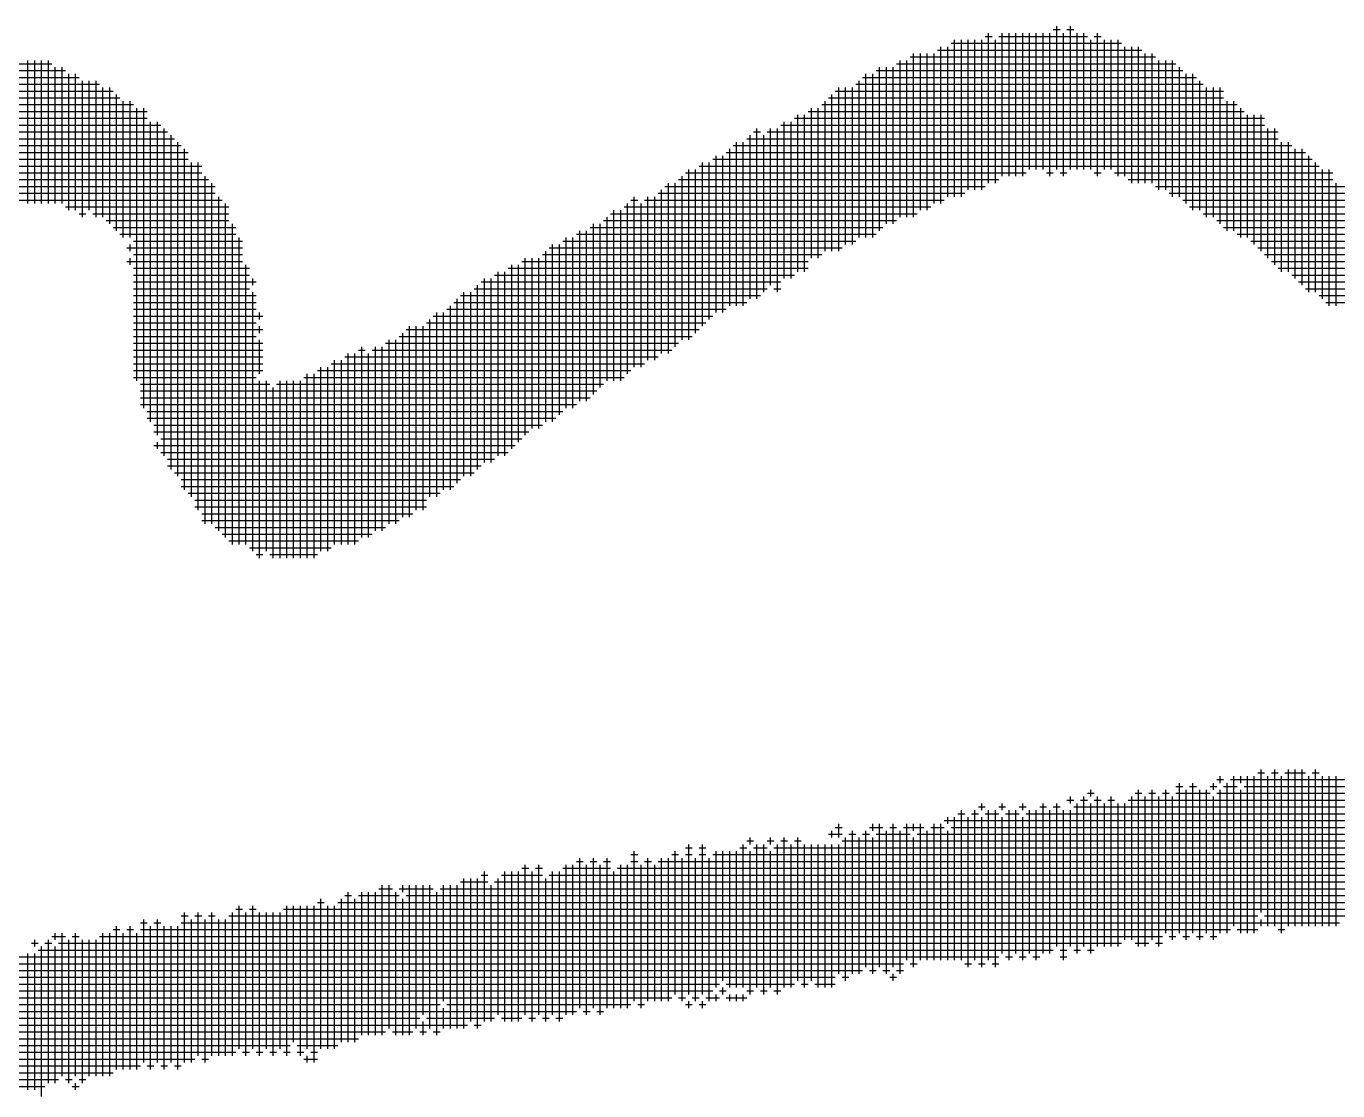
# Model space of a CAD drawing. Header units: feet. Extents: x 0 to 336400, y 0 to 237600.
# Drawn here: x 213574 to 214302, y 11275 to 11866 of the extents above; entities that cross this region are included whole.
import ezdxf

# ---------------------------------------------------------------- set-up
doc = ezdxf.new("R2010")
doc.units = ezdxf.units.FT
doc.header["$LTSCALE"] = 2200
doc.header["$MEASUREMENT"] = 0
doc.layers.add('CX-MISC', color=2, linetype='CONTINUOUS')

msp = doc.modelspace()

# ---------------------------------------------------------------- linework, layer by layer
at = {"layer": 'CX-MISC'}
for p, q in [((214107.96, 11778.7, 9817.04), (214107.96, 11861.86, 9817.04)), ((214115.52, 11782.48, 9817.04), (214115.52, 11861.86, 9817.04)), ((214119.3, 11782.48, 9817.04), (214119.3, 11861.86, 9817.04)), ((214123.08, 11782.48, 9817.04), (214123.08, 11861.86, 9817.04)), ((214126.86, 11782.48, 9817.04), (214126.86, 11861.86, 9817.04)), ((214130.64, 11786.26, 9817.04), (214130.64, 11861.86, 9817.04)), ((214134.42, 11786.26, 9817.04), (214134.42, 11861.86, 9817.04)), ((214138.2, 11786.26, 9817.04), (214138.2, 11861.86, 9817.04)), ((214141.98, 11782.48, 9817.04), (214141.98, 11861.86, 9817.04)), ((214143.87, 11863.75, 9817.04), (214147.65, 11863.75, 9817.04)), ((214145.76, 11786.26, 9817.04), (214145.76, 11865.64, 9817.04)), ((214149.54, 11782.48, 9817.04), (214149.54, 11861.86, 9817.04)), ((214151.43, 11863.75, 9817.04), (214155.21, 11863.75, 9817.04)), ((214153.32, 11786.26, 9817.04), (214153.32, 11865.64, 9817.04)), ((214157.1, 11786.26, 9817.04), (214157.1, 11861.86, 9817.04)), ((214160.88, 11786.26, 9817.04), (214160.88, 11861.86, 9817.04)), ((214168.44, 11782.48, 9817.04), (214168.44, 11861.86, 9817.04)), ((214081.5, 11767.36, 9817.04), (214081.5, 11854.3, 9817.04)), ((214085.28, 11771.14, 9817.04), (214085.28, 11854.3, 9817.04)), ((214087.17, 11856.19, 9817.04), (214181.67, 11856.19, 9817.04)), ((214089.06, 11771.14, 9817.04), (214089.06, 11858.08, 9817.04)), ((214092.84, 11771.14, 9817.04), (214092.84, 11858.08, 9817.04)), ((214096.62, 11774.92, 9817.04), (214096.62, 11858.08, 9817.04)), ((214100.4, 11774.92, 9817.04), (214100.4, 11858.08, 9817.04)), ((214104.18, 11774.92, 9817.04), (214104.18, 11858.08, 9817.04)), ((214106.07, 11859.97, 9817.04), (214109.85, 11859.97, 9817.04)), ((214111.74, 11778.7, 9817.04), (214111.74, 11858.08, 9817.04)), ((214113.63, 11859.97, 9817.04), (214162.77, 11859.97, 9817.04)), ((214164.66, 11786.26, 9817.04), (214164.66, 11858.08, 9817.04)), ((214166.55, 11859.97, 9817.04), (214170.33, 11859.97, 9817.04)), ((214172.22, 11786.26, 9817.04), (214172.22, 11858.08, 9817.04)), ((214176, 11786.26, 9817.04), (214176, 11858.08, 9817.04)), ((214179.78, 11782.48, 9817.04), (214179.78, 11858.08, 9817.04)), ((214183.56, 11782.48, 9817.04), (214183.56, 11854.3, 9817.04)), ((214187.34, 11778.7, 9817.04), (214187.34, 11854.3, 9817.04)), ((214191.12, 11778.7, 9817.04), (214191.12, 11854.3, 9817.04)), ((213574.98, 11767.36, 9817.04), (213574.98, 11846.74, 9817.04)), ((213578.76, 11767.36, 9817.04), (213578.76, 11846.74, 9817.04)), ((213582.54, 11767.36, 9817.04), (213582.54, 11846.74, 9817.04)), ((213586.32, 11767.36, 9817.04), (213586.32, 11846.74, 9817.04)), ((214058.82, 11759.8, 9817.04), (214058.82, 11846.74, 9817.04)), ((214062.6, 11759.8, 9817.04), (214062.6, 11846.74, 9817.04)), ((214064.49, 11848.63, 9817.04), (214200.57, 11848.63, 9817.04)), ((214066.38, 11759.8, 9817.04), (214066.38, 11850.52, 9817.04)), ((214070.16, 11763.58, 9817.04), (214070.16, 11850.52, 9817.04)), ((214073.94, 11763.58, 9817.04), (214073.94, 11850.52, 9817.04)), ((214077.72, 11767.36, 9817.04), (214077.72, 11850.52, 9817.04)), ((214079.61, 11852.41, 9817.04), (214193.01, 11852.41, 9817.04)), ((214194.9, 11778.7, 9817.04), (214194.9, 11850.52, 9817.04)), ((214198.68, 11778.7, 9817.04), (214198.68, 11850.52, 9817.04)), ((214202.46, 11774.92, 9817.04), (214202.46, 11846.74, 9817.04)), ((214206.24, 11774.92, 9817.04), (214206.24, 11846.74, 9817.04)), ((214210.02, 11771.14, 9817.04), (214210.02, 11846.74, 9817.04)), ((213501.27, 11841.07, 9817.04), (213595.77, 11841.07, 9817.04)), ((213512.61, 11844.85, 9817.04), (213588.21, 11844.85, 9817.04)), ((213590.1, 11767.36, 9817.04), (213590.1, 11842.96, 9817.04)), ((213593.88, 11767.36, 9817.04), (213593.88, 11842.96, 9817.04)), ((213597.66, 11763.58, 9817.04), (213597.66, 11839.18, 9817.04)), ((213601.44, 11763.58, 9817.04), (213601.44, 11839.18, 9817.04)), ((214039.92, 11748.46, 9817.04), (214039.92, 11839.18, 9817.04)), ((214043.7, 11748.46, 9817.04), (214043.7, 11839.18, 9817.04)), ((214045.59, 11841.07, 9817.04), (214215.69, 11841.07, 9817.04)), ((214047.48, 11752.24, 9817.04), (214047.48, 11842.96, 9817.04)), ((214051.26, 11756.02, 9817.04), (214051.26, 11842.96, 9817.04)), ((214055.04, 11756.02, 9817.04), (214055.04, 11842.96, 9817.04)), ((214056.93, 11844.85, 9817.04), (214211.91, 11844.85, 9817.04)), ((214213.8, 11771.14, 9817.04), (214213.8, 11842.96, 9817.04)), ((214217.58, 11767.36, 9817.04), (214217.58, 11839.18, 9817.04)), ((214221.36, 11763.58, 9817.04), (214221.36, 11839.18, 9817.04)), ((213486.15, 11833.51, 9817.04), (213614.67, 11833.51, 9817.04)), ((213493.71, 11837.29, 9817.04), (213603.33, 11837.29, 9817.04)), ((213605.22, 11759.8, 9817.04), (213605.22, 11835.4, 9817.04)), ((213609, 11763.58, 9817.04), (213609, 11835.4, 9817.04)), ((213612.78, 11759.8, 9817.04), (213612.78, 11835.4, 9817.04)), ((213616.56, 11759.8, 9817.04), (213616.56, 11831.62, 9817.04)), ((213620.34, 11756.02, 9817.04), (213620.34, 11831.62, 9817.04)), ((214024.8, 11740.9, 9817.04), (214024.8, 11831.62, 9817.04)), ((214028.58, 11744.68, 9817.04), (214028.58, 11831.62, 9817.04)), ((214032.36, 11744.68, 9817.04), (214032.36, 11831.62, 9817.04)), ((214034.25, 11833.51, 9817.04), (214227.03, 11833.51, 9817.04)), ((214036.14, 11748.46, 9817.04), (214036.14, 11835.4, 9817.04)), ((214038.03, 11837.29, 9817.04), (214223.25, 11837.29, 9817.04)), ((214225.14, 11763.58, 9817.04), (214225.14, 11835.4, 9817.04)), ((214228.92, 11759.8, 9817.04), (214228.92, 11831.62, 9817.04)), ((214232.7, 11759.8, 9817.04), (214232.7, 11831.62, 9817.04)), ((214236.48, 11756.02, 9817.04), (214236.48, 11831.62, 9817.04)), ((213463.47, 11825.95, 9817.04), (213626.01, 11825.95, 9817.04)), ((213478.59, 11829.73, 9817.04), (213622.23, 11829.73, 9817.04)), ((213624.12, 11752.24, 9817.04), (213624.12, 11827.84, 9817.04)), ((214019.13, 11825.95, 9817.04), (214238.37, 11825.95, 9817.04)), ((214021.02, 11740.9, 9817.04), (214021.02, 11827.84, 9817.04)), ((214022.91, 11829.73, 9817.04), (214238.37, 11829.73, 9817.04)), ((213452.13, 11818.39, 9817.04), (213641.13, 11818.39, 9817.04)), ((213463.47, 11822.17, 9817.04), (213633.57, 11822.17, 9817.04)), ((213627.9, 11748.46, 9817.04), (213627.9, 11824.06, 9817.04)), ((213631.68, 11748.46, 9817.04), (213631.68, 11824.06, 9817.04)), ((213635.46, 11669.08, 9817.04), (213635.46, 11820.28, 9817.04)), ((213639.24, 11653.96, 9817.04), (213639.24, 11820.28, 9817.04)), ((214007.79, 11818.39, 9817.04), (214249.71, 11818.39, 9817.04)), ((214009.68, 11737.12, 9817.04), (214009.68, 11820.28, 9817.04)), ((214013.46, 11737.12, 9817.04), (214013.46, 11820.28, 9817.04)), ((214015.35, 11822.17, 9817.04), (214245.93, 11822.17, 9817.04)), ((214017.24, 11740.9, 9817.04), (214017.24, 11824.06, 9817.04)), ((214240.26, 11752.24, 9817.04), (214240.26, 11824.06, 9817.04)), ((214244.04, 11752.24, 9817.04), (214244.04, 11824.06, 9817.04)), ((214247.82, 11748.46, 9817.04), (214247.82, 11820.28, 9817.04)), ((213444.57, 11810.83, 9817.04), (213648.69, 11810.83, 9817.04)), ((213452.13, 11814.61, 9817.04), (213641.13, 11814.61, 9817.04)), ((213643.02, 11646.4, 9817.04), (213643.02, 11812.72, 9817.04)), ((213646.8, 11638.84, 9817.04), (213646.8, 11812.72, 9817.04)), ((213992.67, 11810.83, 9817.04), (214261.05, 11810.83, 9817.04)), ((213994.56, 11725.78, 9817.04), (213994.56, 11812.72, 9817.04)), ((213998.34, 11725.78, 9817.04), (213998.34, 11812.72, 9817.04)), ((214000.23, 11814.61, 9817.04), (214261.05, 11814.61, 9817.04)), ((214002.12, 11729.56, 9817.04), (214002.12, 11816.5, 9817.04)), ((214005.9, 11729.56, 9817.04), (214005.9, 11816.5, 9817.04)), ((214251.6, 11748.46, 9817.04), (214251.6, 11816.5, 9817.04)), ((214255.38, 11744.68, 9817.04), (214255.38, 11816.5, 9817.04)), ((214259.16, 11740.9, 9817.04), (214259.16, 11816.5, 9817.04)), ((213437.01, 11803.27, 9817.04), (213656.25, 11803.27, 9817.04)), ((213440.79, 11807.05, 9817.04), (213652.47, 11807.05, 9817.04)), ((213650.58, 11627.5, 9817.04), (213650.58, 11808.94, 9817.04)), ((213654.36, 11619.94, 9817.04), (213654.36, 11805.16, 9817.04)), ((213973.77, 11803.27, 9817.04), (214268.61, 11803.27, 9817.04)), ((213975.66, 11714.44, 9817.04), (213975.66, 11805.16, 9817.04)), ((213977.55, 11807.05, 9817.04), (213981.33, 11807.05, 9817.04)), ((213979.44, 11714.44, 9817.04), (213979.44, 11808.94, 9817.04)), ((213983.22, 11718.22, 9817.04), (213983.22, 11805.16, 9817.04)), ((213985.11, 11807.05, 9817.04), (214268.61, 11807.05, 9817.04)), ((213987, 11722, 9817.04), (213987, 11808.94, 9817.04)), ((213990.78, 11718.22, 9817.04), (213990.78, 11808.94, 9817.04)), ((214262.94, 11737.12, 9817.04), (214262.94, 11808.94, 9817.04)), ((214266.72, 11733.34, 9817.04), (214266.72, 11808.94, 9817.04)), ((213425.67, 11795.71, 9817.04), (213663.81, 11795.71, 9817.04)), ((213433.23, 11799.49, 9817.04), (213660.03, 11799.49, 9817.04)), ((213658.14, 11616.16, 9817.04), (213658.14, 11801.38, 9817.04)), ((213661.92, 11608.6, 9817.04), (213661.92, 11797.6, 9817.04)), ((213962.43, 11795.71, 9817.04), (214283.73, 11795.71, 9817.04)), ((213964.32, 11710.66, 9817.04), (213964.32, 11797.6, 9817.04)), ((213966.21, 11799.49, 9817.04), (214276.17, 11799.49, 9817.04)), ((213968.1, 11710.66, 9817.04), (213968.1, 11801.38, 9817.04)), ((213971.88, 11710.66, 9817.04), (213971.88, 11801.38, 9817.04)), ((214270.5, 11729.56, 9817.04), (214270.5, 11801.38, 9817.04)), ((214274.28, 11729.56, 9817.04), (214274.28, 11801.38, 9817.04)), ((214278.06, 11725.78, 9817.04), (214278.06, 11797.6, 9817.04)), ((214281.84, 11722, 9817.04), (214281.84, 11797.6, 9817.04)), ((213418.11, 11788.15, 9817.04), (213671.37, 11788.15, 9817.04)), ((213425.67, 11791.93, 9817.04), (213663.81, 11791.93, 9817.04)), ((213665.7, 11604.82, 9817.04), (213665.7, 11790.04, 9817.04)), ((213669.48, 11597.26, 9817.04), (213669.48, 11790.04, 9817.04)), ((213947.31, 11788.15, 9817.04), (214291.29, 11788.15, 9817.04)), ((213949.2, 11699.32, 9817.04), (213949.2, 11790.04, 9817.04)), ((213952.98, 11703.1, 9817.04), (213952.98, 11790.04, 9817.04)), ((213954.87, 11791.93, 9817.04), (214287.51, 11791.93, 9817.04)), ((213956.76, 11706.88, 9817.04), (213956.76, 11793.82, 9817.04)), ((213960.54, 11706.88, 9817.04), (213960.54, 11793.82, 9817.04)), ((214285.62, 11718.22, 9817.04), (214285.62, 11793.82, 9817.04)), ((214289.4, 11718.22, 9817.04), (214289.4, 11790.04, 9817.04)), ((213410.55, 11784.37, 9817.04), (213671.37, 11784.37, 9817.04)), ((213673.26, 11589.7, 9817.04), (213673.26, 11782.48, 9817.04)), ((213937.86, 11691.76, 9817.04), (213937.86, 11782.48, 9817.04)), ((213939.75, 11784.37, 9817.04), (214128.75, 11784.37, 9817.04)), ((213941.64, 11691.76, 9817.04), (213941.64, 11786.26, 9817.04)), ((213945.42, 11695.54, 9817.04), (213945.42, 11786.26, 9817.04)), ((214140.09, 11784.37, 9817.04), (214143.87, 11784.37, 9817.04)), ((214147.65, 11784.37, 9817.04), (214151.43, 11784.37, 9817.04)), ((214166.55, 11784.37, 9817.04), (214170.33, 11784.37, 9817.04)), ((214177.89, 11784.37, 9817.04), (214298.85, 11784.37, 9817.04)), ((214293.18, 11714.44, 9817.04), (214293.18, 11786.26, 9817.04)), ((214296.96, 11710.66, 9817.04), (214296.96, 11786.26, 9817.04)), ((213402.99, 11776.81, 9817.04), (213678.93, 11776.81, 9817.04)), ((213406.77, 11780.59, 9817.04), (213675.15, 11780.59, 9817.04)), ((213677.04, 11589.7, 9817.04), (213677.04, 11778.7, 9817.04)), ((213926.52, 11684.2, 9817.04), (213926.52, 11774.92, 9817.04)), ((213928.41, 11776.81, 9817.04), (214106.07, 11776.81, 9817.04)), ((213930.3, 11684.2, 9817.04), (213930.3, 11778.7, 9817.04)), ((213934.08, 11687.98, 9817.04), (213934.08, 11778.7, 9817.04)), ((213935.97, 11780.59, 9817.04), (214113.63, 11780.59, 9817.04)), ((214185.45, 11780.59, 9817.04), (214298.85, 11780.59, 9817.04)), ((214200.57, 11776.81, 9817.04), (214306.41, 11776.81, 9817.04)), ((214300.74, 11710.66, 9817.04), (214300.74, 11778.7, 9817.04)), ((213395.43, 11773.03, 9817.04), (213678.93, 11773.03, 9817.04)), ((213395.43, 11769.25, 9817.04), (213682.71, 11769.25, 9817.04)), ((213680.82, 11585.92, 9817.04), (213680.82, 11771.14, 9817.04)), ((213684.6, 11582.14, 9817.04), (213684.6, 11767.36, 9817.04)), ((213907.62, 11672.86, 9817.04), (213907.62, 11767.36, 9817.04)), ((213909.51, 11769.25, 9817.04), (213913.29, 11769.25, 9817.04)), ((213911.4, 11676.64, 9817.04), (213911.4, 11771.14, 9817.04)), ((213915.18, 11676.64, 9817.04), (213915.18, 11767.36, 9817.04)), ((213917.07, 11769.25, 9817.04), (214083.39, 11769.25, 9817.04)), ((213918.96, 11680.42, 9817.04), (213918.96, 11771.14, 9817.04)), ((213922.74, 11680.42, 9817.04), (213922.74, 11771.14, 9817.04)), ((213924.63, 11773.03, 9817.04), (214094.73, 11773.03, 9817.04)), ((214208.13, 11773.03, 9817.04), (214310.19, 11773.03, 9817.04)), ((214215.69, 11769.25, 9817.04), (214313.97, 11769.25, 9817.04)), ((213595.77, 11765.47, 9817.04), (213686.49, 11765.47, 9817.04)), ((213603.33, 11761.69, 9817.04), (213607.11, 11761.69, 9817.04)), ((213610.89, 11761.69, 9817.04), (213686.49, 11761.69, 9817.04)), ((213896.28, 11669.08, 9817.04), (213896.28, 11759.8, 9817.04)), ((213898.17, 11761.69, 9817.04), (214068.27, 11761.69, 9817.04)), ((213900.06, 11669.08, 9817.04), (213900.06, 11763.58, 9817.04)), ((213903.84, 11669.08, 9817.04), (213903.84, 11763.58, 9817.04)), ((213905.73, 11765.47, 9817.04), (214075.83, 11765.47, 9817.04)), ((214219.47, 11765.47, 9817.04), (214321.53, 11765.47, 9817.04)), ((214227.03, 11761.69, 9817.04), (214329.09, 11761.69, 9817.04)), ((213618.45, 11757.91, 9817.04), (213686.49, 11757.91, 9817.04)), ((213622.23, 11754.13, 9817.04), (213690.27, 11754.13, 9817.04)), ((213688.38, 11578.36, 9817.04), (213688.38, 11756.02, 9817.04)), ((213881.16, 11657.74, 9817.04), (213881.16, 11752.24, 9817.04)), ((213884.94, 11657.74, 9817.04), (213884.94, 11752.24, 9817.04)), ((213886.83, 11754.13, 9817.04), (214049.37, 11754.13, 9817.04)), ((213888.72, 11661.52, 9817.04), (213888.72, 11756.02, 9817.04)), ((213892.5, 11665.3, 9817.04), (213892.5, 11756.02, 9817.04)), ((213894.39, 11757.91, 9817.04), (214056.93, 11757.91, 9817.04)), ((214234.59, 11757.91, 9817.04), (214332.87, 11757.91, 9817.04)), ((214238.37, 11754.13, 9817.04), (214336.65, 11754.13, 9817.04)), ((213626.01, 11750.35, 9817.04), (213690.27, 11750.35, 9817.04)), ((213631.68, 11740.9, 9817.04), (213631.68, 11744.68, 9817.04)), ((213633.57, 11746.57, 9817.04), (213694.05, 11746.57, 9817.04)), ((213692.16, 11578.36, 9817.04), (213692.16, 11748.46, 9817.04)), ((213866.04, 11646.4, 9817.04), (213866.04, 11744.68, 9817.04)), ((213869.82, 11650.18, 9817.04), (213869.82, 11744.68, 9817.04)), ((213871.71, 11746.57, 9817.04), (214034.25, 11746.57, 9817.04)), ((213873.6, 11653.96, 9817.04), (213873.6, 11748.46, 9817.04)), ((213877.38, 11653.96, 9817.04), (213877.38, 11748.46, 9817.04)), ((213879.27, 11750.35, 9817.04), (214045.59, 11750.35, 9817.04)), ((214245.93, 11750.35, 9817.04), (214347.99, 11750.35, 9817.04)), ((214253.49, 11746.57, 9817.04), (214351.77, 11746.57, 9817.04)), ((213629.79, 11742.79, 9817.04), (213694.05, 11742.79, 9817.04)), ((213631.68, 11733.34, 9817.04), (213631.68, 11737.12, 9817.04)), ((213633.57, 11739.01, 9817.04), (213694.05, 11739.01, 9817.04)), ((213850.92, 11638.84, 9817.04), (213850.92, 11737.12, 9817.04)), ((213854.7, 11642.62, 9817.04), (213854.7, 11737.12, 9817.04)), ((213858.48, 11642.62, 9817.04), (213858.48, 11737.12, 9817.04)), ((213860.37, 11739.01, 9817.04), (214015.35, 11739.01, 9817.04)), ((213862.26, 11646.4, 9817.04), (213862.26, 11740.9, 9817.04)), ((213864.15, 11742.79, 9817.04), (214026.69, 11742.79, 9817.04)), ((214257.27, 11742.79, 9817.04), (214366.89, 11742.79, 9817.04)), ((214261.05, 11739.01, 9817.04), (214370.67, 11739.01, 9817.04)), ((213629.79, 11735.23, 9817.04), (213694.05, 11735.23, 9817.04)), ((213633.57, 11731.45, 9817.04), (213697.83, 11731.45, 9817.04)), ((213695.94, 11578.36, 9817.04), (213695.94, 11733.34, 9817.04)), ((213841.47, 11731.45, 9817.04), (214007.79, 11731.45, 9817.04)), ((213843.36, 11631.28, 9817.04), (213843.36, 11733.34, 9817.04)), ((213847.14, 11635.06, 9817.04), (213847.14, 11733.34, 9817.04)), ((213849.03, 11735.23, 9817.04), (214007.79, 11735.23, 9817.04)), ((214264.83, 11735.23, 9817.04), (214382.01, 11735.23, 9817.04)), ((214268.61, 11731.45, 9817.04), (214397.13, 11731.45, 9817.04)), ((213633.57, 11727.67, 9817.04), (213697.83, 11727.67, 9817.04)), ((213633.57, 11723.89, 9817.04), (213701.61, 11723.89, 9817.04)), ((213699.72, 11722, 9817.04), (213699.72, 11725.78, 9817.04)), ((213826.35, 11723.89, 9817.04), (213992.67, 11723.89, 9817.04)), ((213828.24, 11623.72, 9817.04), (213828.24, 11725.78, 9817.04)), ((213832.02, 11623.72, 9817.04), (213832.02, 11725.78, 9817.04)), ((213833.91, 11727.67, 9817.04), (214000.23, 11727.67, 9817.04)), ((213835.8, 11627.5, 9817.04), (213835.8, 11729.56, 9817.04)), ((213839.58, 11627.5, 9817.04), (213839.58, 11729.56, 9817.04)), ((214276.17, 11727.67, 9817.04), (214404.69, 11727.67, 9817.04)), ((214279.95, 11723.89, 9817.04), (214419.81, 11723.89, 9817.04)), ((213633.57, 11720.11, 9817.04), (213697.83, 11720.11, 9817.04)), ((213633.57, 11716.33, 9817.04), (213701.61, 11716.33, 9817.04)), ((213699.72, 11574.58, 9817.04), (213699.72, 11718.22, 9817.04)), ((213815.01, 11716.33, 9817.04), (213981.33, 11716.33, 9817.04)), ((213816.9, 11616.16, 9817.04), (213816.9, 11718.22, 9817.04)), ((213820.68, 11616.16, 9817.04), (213820.68, 11718.22, 9817.04)), ((213822.57, 11720.11, 9817.04), (213985.11, 11720.11, 9817.04)), ((213824.46, 11619.94, 9817.04), (213824.46, 11722, 9817.04)), ((213988.89, 11720.11, 9817.04), (213992.67, 11720.11, 9817.04)), ((214283.73, 11720.11, 9817.04), (214438.71, 11720.11, 9817.04)), ((214291.29, 11716.33, 9817.04), (215035.95, 11716.33, 9817.04)), ((213633.57, 11712.55, 9817.04), (213701.61, 11712.55, 9817.04)), ((213633.57, 11708.77, 9817.04), (213701.61, 11708.77, 9817.04)), ((213807.45, 11708.77, 9817.04), (213962.43, 11708.77, 9817.04)), ((213809.34, 11608.6, 9817.04), (213809.34, 11710.66, 9817.04)), ((213811.23, 11712.55, 9817.04), (213973.77, 11712.55, 9817.04)), ((213813.12, 11612.38, 9817.04), (213813.12, 11714.44, 9817.04)), ((214295.07, 11712.55, 9817.04), (215017.05, 11712.55, 9817.04)), ((213633.57, 11704.99, 9817.04), (213705.39, 11704.99, 9817.04)), ((213633.57, 11701.21, 9817.04), (213701.61, 11701.21, 9817.04)), ((213703.5, 11703.1, 9817.04), (213703.5, 11706.88, 9817.04)), ((213796.11, 11701.21, 9817.04), (213951.09, 11701.21, 9817.04)), ((213798, 11604.82, 9817.04), (213798, 11703.1, 9817.04)), ((213799.89, 11704.99, 9817.04), (213954.87, 11704.99, 9817.04)), ((213801.78, 11604.82, 9817.04), (213801.78, 11706.88, 9817.04)), ((213805.56, 11608.6, 9817.04), (213805.56, 11706.88, 9817.04)), ((213633.57, 11697.43, 9817.04), (213705.39, 11697.43, 9817.04)), ((213633.57, 11693.65, 9817.04), (213701.61, 11693.65, 9817.04)), ((213703.5, 11695.54, 9817.04), (213703.5, 11699.32, 9817.04)), ((213780.99, 11693.65, 9817.04), (213943.53, 11693.65, 9817.04)), ((213782.88, 11593.48, 9817.04), (213782.88, 11695.54, 9817.04)), ((213784.77, 11697.43, 9817.04), (213947.31, 11697.43, 9817.04)), ((213786.66, 11593.48, 9817.04), (213786.66, 11699.32, 9817.04)), ((213790.44, 11597.26, 9817.04), (213790.44, 11699.32, 9817.04)), ((213794.22, 11597.26, 9817.04), (213794.22, 11699.32, 9817.04)), ((213633.57, 11689.87, 9817.04), (213705.39, 11689.87, 9817.04)), ((213633.57, 11686.09, 9817.04), (213705.39, 11686.09, 9817.04)), ((213703.5, 11672.86, 9817.04), (213703.5, 11691.76, 9817.04)), ((213758.31, 11686.09, 9817.04), (213762.09, 11686.09, 9817.04)), ((213760.2, 11582.14, 9817.04), (213760.2, 11687.98, 9817.04)), ((213765.87, 11686.09, 9817.04), (213932.19, 11686.09, 9817.04)), ((213767.76, 11585.92, 9817.04), (213767.76, 11687.98, 9817.04)), ((213771.54, 11585.92, 9817.04), (213771.54, 11687.98, 9817.04)), ((213773.43, 11689.87, 9817.04), (213935.97, 11689.87, 9817.04)), ((213775.32, 11589.7, 9817.04), (213775.32, 11691.76, 9817.04)), ((213779.1, 11589.7, 9817.04), (213779.1, 11691.76, 9817.04)), ((213633.57, 11682.31, 9817.04), (213705.39, 11682.31, 9817.04)), ((213745.08, 11578.36, 9817.04), (213745.08, 11680.42, 9817.04)), ((213748.86, 11578.36, 9817.04), (213748.86, 11680.42, 9817.04)), ((213750.75, 11682.31, 9817.04), (213924.63, 11682.31, 9817.04)), ((213752.64, 11578.36, 9817.04), (213752.64, 11684.2, 9817.04)), ((213756.42, 11578.36, 9817.04), (213756.42, 11684.2, 9817.04)), ((213763.98, 11582.14, 9817.04), (213763.98, 11684.2, 9817.04)), ((213633.57, 11678.53, 9817.04), (213705.39, 11678.53, 9817.04)), ((213633.57, 11674.75, 9817.04), (213705.39, 11674.75, 9817.04)), ((213729.96, 11570.8, 9817.04), (213729.96, 11672.86, 9817.04)), ((213733.74, 11570.8, 9817.04), (213733.74, 11672.86, 9817.04)), ((213735.63, 11674.75, 9817.04), (213909.51, 11674.75, 9817.04)), ((213737.52, 11574.58, 9817.04), (213737.52, 11676.64, 9817.04)), ((213741.3, 11574.58, 9817.04), (213741.3, 11676.64, 9817.04)), ((213743.19, 11678.53, 9817.04), (213917.07, 11678.53, 9817.04)), ((213633.57, 11670.97, 9817.04), (213701.61, 11670.97, 9817.04)), ((213637.35, 11667.19, 9817.04), (213709.17, 11667.19, 9817.04)), ((213703.5, 11570.8, 9817.04), (213703.5, 11669.08, 9817.04)), ((213707.28, 11574.58, 9817.04), (213707.28, 11669.08, 9817.04)), ((213711.06, 11570.8, 9817.04), (213711.06, 11665.3, 9817.04)), ((213712.95, 11667.19, 9817.04), (213894.39, 11667.19, 9817.04)), ((213714.84, 11570.8, 9817.04), (213714.84, 11669.08, 9817.04)), ((213718.62, 11570.8, 9817.04), (213718.62, 11669.08, 9817.04)), ((213722.4, 11570.8, 9817.04), (213722.4, 11669.08, 9817.04)), ((213726.18, 11570.8, 9817.04), (213726.18, 11669.08, 9817.04)), ((213728.07, 11670.97, 9817.04), (213905.73, 11670.97, 9817.04)), ((213637.35, 11663.41, 9817.04), (213890.61, 11663.41, 9817.04)), ((213637.35, 11659.63, 9817.04), (213886.83, 11659.63, 9817.04)), ((213637.35, 11655.85, 9817.04), (213879.27, 11655.85, 9817.04)), ((213641.13, 11652.07, 9817.04), (213871.71, 11652.07, 9817.04)), ((213641.13, 11648.29, 9817.04), (213867.93, 11648.29, 9817.04)), ((213644.91, 11644.51, 9817.04), (213860.37, 11644.51, 9817.04)), ((213644.91, 11640.73, 9817.04), (213852.81, 11640.73, 9817.04)), ((213648.69, 11636.95, 9817.04), (213849.03, 11636.95, 9817.04)), ((213644.91, 11633.17, 9817.04), (213845.25, 11633.17, 9817.04)), ((213646.8, 11631.28, 9817.04), (213646.8, 11635.06, 9817.04)), ((213648.69, 11629.39, 9817.04), (213841.47, 11629.39, 9817.04)), ((213652.47, 11625.61, 9817.04), (213833.91, 11625.61, 9817.04)), ((213652.47, 11621.83, 9817.04), (213826.35, 11621.83, 9817.04)), ((213656.25, 11618.05, 9817.04), (213822.57, 11618.05, 9817.04)), ((213660.03, 11614.27, 9817.04), (213815.01, 11614.27, 9817.04)), ((213660.03, 11610.49, 9817.04), (213811.23, 11610.49, 9817.04)), ((213663.81, 11606.71, 9817.04), (213803.67, 11606.71, 9817.04)), ((213667.59, 11602.93, 9817.04), (213796.11, 11602.93, 9817.04)), ((213667.59, 11599.15, 9817.04), (213796.11, 11599.15, 9817.04)), ((213671.37, 11595.37, 9817.04), (213788.55, 11595.37, 9817.04)), ((213671.37, 11591.59, 9817.04), (213780.99, 11591.59, 9817.04)), ((213678.93, 11587.81, 9817.04), (213773.43, 11587.81, 9817.04)), ((213682.71, 11584.03, 9817.04), (213765.87, 11584.03, 9817.04)), ((213686.49, 11580.25, 9817.04), (213758.31, 11580.25, 9817.04)), ((213697.83, 11576.47, 9817.04), (213743.19, 11576.47, 9817.04)), ((213701.61, 11572.69, 9817.04), (213705.39, 11572.69, 9817.04)), ((213709.17, 11572.69, 9817.04), (213735.63, 11572.69, 9817.04)), ((214259.16, 11374.24, 9817.04), (214259.16, 11453.62, 9817.04)), ((214266.72, 11366.68, 9817.04), (214266.72, 11453.62, 9817.04)), ((214274.28, 11366.68, 9817.04), (214274.28, 11453.62, 9817.04)), ((214278.06, 11366.68, 9817.04), (214278.06, 11453.62, 9817.04)), ((214281.84, 11366.68, 9817.04), (214281.84, 11453.62, 9817.04)), ((214289.4, 11366.68, 9817.04), (214289.4, 11453.62, 9817.04)), ((214213.8, 11362.9, 9817.04), (214213.8, 11446.06, 9817.04)), ((214221.36, 11362.9, 9817.04), (214221.36, 11446.06, 9817.04)), ((214232.7, 11442.28, 9817.04), (214232.7, 11446.06, 9817.04)), ((214234.59, 11447.95, 9817.04), (214238.37, 11447.95, 9817.04)), ((214236.48, 11446.06, 9817.04), (214236.48, 11449.84, 9817.04)), ((214240.26, 11362.9, 9817.04), (214240.26, 11446.06, 9817.04)), ((214242.15, 11447.95, 9817.04), (215051.07, 11447.95, 9817.04)), ((214244.04, 11366.68, 9817.04), (214244.04, 11449.84, 9817.04)), ((214247.82, 11446.06, 9817.04), (214247.82, 11449.84, 9817.04)), ((214251.6, 11362.9, 9817.04), (214251.6, 11449.84, 9817.04)), ((214255.38, 11362.9, 9817.04), (214255.38, 11449.84, 9817.04)), ((214257.27, 11451.73, 9817.04), (214261.05, 11451.73, 9817.04)), ((214262.94, 11366.68, 9817.04), (214262.94, 11449.84, 9817.04)), ((214264.83, 11451.73, 9817.04), (214268.61, 11451.73, 9817.04)), ((214270.5, 11362.9, 9817.04), (214270.5, 11449.84, 9817.04)), ((214272.39, 11451.73, 9817.04), (214283.73, 11451.73, 9817.04)), ((214285.62, 11366.68, 9817.04), (214285.62, 11449.84, 9817.04)), ((214287.51, 11451.73, 9817.04), (214291.29, 11451.73, 9817.04)), ((214293.18, 11366.68, 9817.04), (214293.18, 11449.84, 9817.04)), ((214296.96, 11366.68, 9817.04), (214296.96, 11449.84, 9817.04)), ((214300.74, 11366.68, 9817.04), (214300.74, 11449.84, 9817.04)), ((214162.77, 11440.39, 9817.04), (214166.55, 11440.39, 9817.04)), ((214164.66, 11438.5, 9817.04), (214164.66, 11442.28, 9817.04)), ((214189.23, 11440.39, 9817.04), (214193.01, 11440.39, 9817.04)), ((214191.12, 11355.34, 9817.04), (214191.12, 11442.28, 9817.04)), ((214196.79, 11440.39, 9817.04), (214200.57, 11440.39, 9817.04)), ((214198.68, 11359.12, 9817.04), (214198.68, 11442.28, 9817.04)), ((214204.35, 11440.39, 9817.04), (214208.13, 11440.39, 9817.04)), ((214206.24, 11362.9, 9817.04), (214206.24, 11442.28, 9817.04)), ((214211.91, 11444.17, 9817.04), (214215.69, 11444.17, 9817.04)), ((214211.91, 11440.39, 9817.04), (214230.81, 11440.39, 9817.04)), ((214217.58, 11359.12, 9817.04), (214217.58, 11442.28, 9817.04)), ((214219.47, 11444.17, 9817.04), (214223.25, 11444.17, 9817.04)), ((214225.14, 11359.12, 9817.04), (214225.14, 11442.28, 9817.04)), ((214228.92, 11362.9, 9817.04), (214228.92, 11442.28, 9817.04)), ((214230.81, 11444.17, 9817.04), (214234.59, 11444.17, 9817.04)), ((214234.59, 11440.39, 9817.04), (214899.87, 11440.39, 9817.04)), ((214236.48, 11362.9, 9817.04), (214236.48, 11442.28, 9817.04)), ((214238.37, 11444.17, 9817.04), (214245.93, 11444.17, 9817.04)), ((214247.82, 11362.9, 9817.04), (214247.82, 11442.28, 9817.04)), ((214249.71, 11444.17, 9817.04), (214998.15, 11444.17, 9817.04)), ((214102.29, 11432.83, 9817.04), (214106.07, 11432.83, 9817.04)), ((214104.18, 11430.94, 9817.04), (214104.18, 11434.72, 9817.04)), ((214113.63, 11432.83, 9817.04), (214117.41, 11432.83, 9817.04)), ((214115.52, 11430.94, 9817.04), (214115.52, 11434.72, 9817.04)), ((214124.97, 11432.83, 9817.04), (214128.75, 11432.83, 9817.04)), ((214126.86, 11430.94, 9817.04), (214126.86, 11434.72, 9817.04)), ((214136.31, 11432.83, 9817.04), (214140.09, 11432.83, 9817.04)), ((214138.2, 11351.56, 9817.04), (214138.2, 11434.72, 9817.04)), ((214143.87, 11432.83, 9817.04), (214147.65, 11432.83, 9817.04)), ((214145.76, 11355.34, 9817.04), (214145.76, 11434.72, 9817.04)), ((214151.43, 11436.61, 9817.04), (214155.21, 11436.61, 9817.04)), ((214153.32, 11434.72, 9817.04), (214153.32, 11438.5, 9817.04)), ((214155.21, 11432.83, 9817.04), (214809.15, 11432.83, 9817.04)), ((214157.1, 11351.56, 9817.04), (214157.1, 11434.72, 9817.04)), ((214158.99, 11436.61, 9817.04), (214162.77, 11436.61, 9817.04)), ((214160.88, 11355.34, 9817.04), (214160.88, 11438.5, 9817.04)), ((214164.66, 11351.56, 9817.04), (214164.66, 11434.72, 9817.04)), ((214166.55, 11436.61, 9817.04), (214170.33, 11436.61, 9817.04)), ((214168.44, 11355.34, 9817.04), (214168.44, 11438.5, 9817.04)), ((214172.22, 11355.34, 9817.04), (214172.22, 11434.72, 9817.04)), ((214174.11, 11436.61, 9817.04), (214177.89, 11436.61, 9817.04)), ((214176, 11355.34, 9817.04), (214176, 11438.5, 9817.04)), ((214179.78, 11355.34, 9817.04), (214179.78, 11434.72, 9817.04)), ((214183.56, 11359.12, 9817.04), (214183.56, 11434.72, 9817.04)), ((214185.45, 11436.61, 9817.04), (214896.09, 11436.61, 9817.04)), ((214187.34, 11359.12, 9817.04), (214187.34, 11438.5, 9817.04)), ((214194.9, 11355.34, 9817.04), (214194.9, 11438.5, 9817.04)), ((214202.46, 11355.34, 9817.04), (214202.46, 11438.5, 9817.04)), ((214210.02, 11359.12, 9817.04), (214210.02, 11438.5, 9817.04)), ((214232.7, 11359.12, 9817.04), (214232.7, 11438.5, 9817.04)), ((214083.39, 11425.27, 9817.04), (214748.67, 11425.27, 9817.04)), ((214085.28, 11423.38, 9817.04), (214085.28, 11427.16, 9817.04)), ((214089.06, 11347.78, 9817.04), (214089.06, 11427.16, 9817.04)), ((214090.95, 11429.05, 9817.04), (214094.73, 11429.05, 9817.04)), ((214092.84, 11347.78, 9817.04), (214092.84, 11430.94, 9817.04)), ((214096.62, 11344, 9817.04), (214096.62, 11427.16, 9817.04)), ((214098.51, 11429.05, 9817.04), (214102.29, 11429.05, 9817.04)), ((214100.4, 11347.78, 9817.04), (214100.4, 11430.94, 9817.04)), ((214104.18, 11344, 9817.04), (214104.18, 11427.16, 9817.04)), ((214106.07, 11429.05, 9817.04), (214113.63, 11429.05, 9817.04)), ((214107.96, 11347.78, 9817.04), (214107.96, 11430.94, 9817.04)), ((214111.74, 11344, 9817.04), (214111.74, 11430.94, 9817.04)), ((214115.52, 11351.56, 9817.04), (214115.52, 11427.16, 9817.04)), ((214117.41, 11429.05, 9817.04), (214124.97, 11429.05, 9817.04)), ((214119.3, 11347.78, 9817.04), (214119.3, 11430.94, 9817.04)), ((214123.08, 11351.56, 9817.04), (214123.08, 11430.94, 9817.04)), ((214126.86, 11347.78, 9817.04), (214126.86, 11427.16, 9817.04)), ((214128.75, 11429.05, 9817.04), (214771.35, 11429.05, 9817.04)), ((214130.64, 11351.56, 9817.04), (214130.64, 11430.94, 9817.04)), ((214134.42, 11347.78, 9817.04), (214134.42, 11430.94, 9817.04)), ((214141.98, 11351.56, 9817.04), (214141.98, 11430.94, 9817.04)), ((214149.54, 11347.78, 9817.04), (214149.54, 11430.94, 9817.04)), ((214153.32, 11355.34, 9817.04), (214153.32, 11430.94, 9817.04)), ((214019.13, 11417.71, 9817.04), (214026.69, 11417.71, 9817.04)), ((214021.02, 11415.82, 9817.04), (214021.02, 11419.6, 9817.04)), ((214022.91, 11421.49, 9817.04), (214026.69, 11421.49, 9817.04)), ((214024.8, 11415.82, 9817.04), (214024.8, 11423.38, 9817.04)), ((214030.47, 11417.71, 9817.04), (214034.25, 11417.71, 9817.04)), ((214032.36, 11340.22, 9817.04), (214032.36, 11419.6, 9817.04)), ((214038.03, 11417.71, 9817.04), (214041.81, 11417.71, 9817.04)), ((214039.92, 11344, 9817.04), (214039.92, 11419.6, 9817.04)), ((214041.81, 11421.49, 9817.04), (214049.37, 11421.49, 9817.04)), ((214043.7, 11419.6, 9817.04), (214043.7, 11423.38, 9817.04)), ((214045.59, 11417.71, 9817.04), (214064.49, 11417.71, 9817.04)), ((214047.48, 11344, 9817.04), (214047.48, 11423.38, 9817.04)), ((214051.26, 11340.22, 9817.04), (214051.26, 11419.6, 9817.04)), ((214053.15, 11421.49, 9817.04), (214056.93, 11421.49, 9817.04)), ((214055.04, 11344, 9817.04), (214055.04, 11423.38, 9817.04)), ((214058.82, 11340.22, 9817.04), (214058.82, 11419.6, 9817.04)), ((214060.71, 11421.49, 9817.04), (214072.05, 11421.49, 9817.04)), ((214062.6, 11347.78, 9817.04), (214062.6, 11423.38, 9817.04)), ((214066.38, 11419.6, 9817.04), (214066.38, 11423.38, 9817.04)), ((214068.27, 11417.71, 9817.04), (214688.19, 11417.71, 9817.04)), ((214070.16, 11347.78, 9817.04), (214070.16, 11423.38, 9817.04)), ((214073.94, 11347.78, 9817.04), (214073.94, 11419.6, 9817.04)), ((214075.83, 11421.49, 9817.04), (214083.39, 11421.49, 9817.04)), ((214077.72, 11347.78, 9817.04), (214077.72, 11423.38, 9817.04)), ((214081.5, 11347.78, 9817.04), (214081.5, 11423.38, 9817.04)), ((214085.28, 11347.78, 9817.04), (214085.28, 11419.6, 9817.04)), ((214087.17, 11421.49, 9817.04), (214741.11, 11421.49, 9817.04)), ((213939.75, 11410.15, 9817.04), (213943.53, 11410.15, 9817.04)), ((213941.64, 11328.88, 9817.04), (213941.64, 11412.04, 9817.04)), ((213947.31, 11410.15, 9817.04), (213951.09, 11410.15, 9817.04)), ((213949.2, 11328.88, 9817.04), (213949.2, 11412.04, 9817.04)), ((213969.99, 11410.15, 9817.04), (213973.77, 11410.15, 9817.04)), ((213971.88, 11332.66, 9817.04), (213971.88, 11412.04, 9817.04)), ((213973.77, 11413.93, 9817.04), (213977.55, 11413.93, 9817.04)), ((213975.66, 11412.04, 9817.04), (213975.66, 11415.82, 9817.04)), ((213977.55, 11410.15, 9817.04), (213985.11, 11410.15, 9817.04)), ((213979.44, 11332.66, 9817.04), (213979.44, 11412.04, 9817.04)), ((213983.22, 11328.88, 9817.04), (213983.22, 11412.04, 9817.04)), ((213985.11, 11413.93, 9817.04), (213988.89, 11413.93, 9817.04)), ((213987, 11412.04, 9817.04), (213987, 11415.82, 9817.04)), ((213988.89, 11410.15, 9817.04), (214642.83, 11410.15, 9817.04)), ((213990.78, 11328.88, 9817.04), (213990.78, 11412.04, 9817.04)), ((213992.67, 11413.93, 9817.04), (213996.45, 11413.93, 9817.04)), ((213994.56, 11332.66, 9817.04), (213994.56, 11415.82, 9817.04)), ((213998.34, 11332.66, 9817.04), (213998.34, 11412.04, 9817.04)), ((214000.23, 11413.93, 9817.04), (214004.01, 11413.93, 9817.04)), ((214002.12, 11336.44, 9817.04), (214002.12, 11415.82, 9817.04)), ((214005.9, 11332.66, 9817.04), (214005.9, 11412.04, 9817.04)), ((214009.68, 11336.44, 9817.04), (214009.68, 11412.04, 9817.04)), ((214013.46, 11332.66, 9817.04), (214013.46, 11412.04, 9817.04)), ((214017.24, 11332.66, 9817.04), (214017.24, 11412.04, 9817.04)), ((214021.02, 11332.66, 9817.04), (214021.02, 11412.04, 9817.04)), ((214024.8, 11340.22, 9817.04), (214024.8, 11412.04, 9817.04)), ((214026.69, 11413.93, 9817.04), (214673.07, 11413.93, 9817.04)), ((214028.58, 11336.44, 9817.04), (214028.58, 11415.82, 9817.04)), ((214036.14, 11340.22, 9817.04), (214036.14, 11415.82, 9817.04)), ((214043.7, 11340.22, 9817.04), (214043.7, 11415.82, 9817.04)), ((214066.38, 11344, 9817.04), (214066.38, 11415.82, 9817.04)), ((213879.27, 11402.59, 9817.04), (213883.05, 11402.59, 9817.04)), ((213881.16, 11321.32, 9817.04), (213881.16, 11404.48, 9817.04)), ((213886.83, 11402.59, 9817.04), (213890.61, 11402.59, 9817.04)), ((213888.72, 11321.32, 9817.04), (213888.72, 11404.48, 9817.04)), ((213894.39, 11402.59, 9817.04), (213898.17, 11402.59, 9817.04)), ((213896.28, 11321.32, 9817.04), (213896.28, 11404.48, 9817.04)), ((213909.51, 11406.37, 9817.04), (213913.29, 11406.37, 9817.04)), ((213909.51, 11402.59, 9817.04), (213913.29, 11402.59, 9817.04)), ((213911.4, 11325.1, 9817.04), (213911.4, 11408.26, 9817.04)), ((213917.07, 11402.59, 9817.04), (213920.85, 11402.59, 9817.04)), ((213918.96, 11325.1, 9817.04), (213918.96, 11404.48, 9817.04)), ((213924.63, 11402.59, 9817.04), (214567.23, 11402.59, 9817.04)), ((213926.52, 11325.1, 9817.04), (213926.52, 11404.48, 9817.04)), ((213930.3, 11325.1, 9817.04), (213930.3, 11404.48, 9817.04)), ((213932.19, 11406.37, 9817.04), (213935.97, 11406.37, 9817.04)), ((213934.08, 11328.88, 9817.04), (213934.08, 11408.26, 9817.04)), ((213937.86, 11325.1, 9817.04), (213937.86, 11404.48, 9817.04)), ((213939.75, 11406.37, 9817.04), (213943.53, 11406.37, 9817.04)), ((213945.42, 11325.1, 9817.04), (213945.42, 11404.48, 9817.04)), ((213947.31, 11406.37, 9817.04), (213951.09, 11406.37, 9817.04)), ((213952.98, 11325.1, 9817.04), (213952.98, 11404.48, 9817.04)), ((213954.87, 11406.37, 9817.04), (214574.79, 11406.37, 9817.04)), ((213956.76, 11332.66, 9817.04), (213956.76, 11408.26, 9817.04)), ((213960.54, 11336.44, 9817.04), (213960.54, 11408.26, 9817.04)), ((213964.32, 11332.66, 9817.04), (213964.32, 11408.26, 9817.04)), ((213968.1, 11332.66, 9817.04), (213968.1, 11408.26, 9817.04)), ((213975.66, 11328.88, 9817.04), (213975.66, 11408.26, 9817.04)), ((213987, 11332.66, 9817.04), (213987, 11408.26, 9817.04)), ((213826.35, 11395.03, 9817.04), (213830.13, 11395.03, 9817.04)), ((213828.24, 11313.76, 9817.04), (213828.24, 11396.92, 9817.04)), ((213837.69, 11395.03, 9817.04), (213860.37, 11395.03, 9817.04)), ((213839.58, 11313.76, 9817.04), (213839.58, 11396.92, 9817.04)), ((213843.36, 11313.76, 9817.04), (213843.36, 11396.92, 9817.04)), ((213847.14, 11313.76, 9817.04), (213847.14, 11396.92, 9817.04)), ((213849.03, 11398.81, 9817.04), (213852.81, 11398.81, 9817.04)), ((213850.92, 11317.54, 9817.04), (213850.92, 11400.7, 9817.04)), ((213854.7, 11313.76, 9817.04), (213854.7, 11396.92, 9817.04)), ((213856.59, 11398.81, 9817.04), (213860.37, 11398.81, 9817.04)), ((213858.48, 11317.54, 9817.04), (213858.48, 11400.7, 9817.04)), ((213864.15, 11395.03, 9817.04), (214476.51, 11395.03, 9817.04)), ((213866.04, 11317.54, 9817.04), (213866.04, 11396.92, 9817.04)), ((213869.82, 11313.76, 9817.04), (213869.82, 11396.92, 9817.04)), ((213871.71, 11398.81, 9817.04), (213898.17, 11398.81, 9817.04)), ((213873.6, 11317.54, 9817.04), (213873.6, 11400.7, 9817.04)), ((213877.38, 11317.54, 9817.04), (213877.38, 11400.7, 9817.04)), ((213884.94, 11317.54, 9817.04), (213884.94, 11400.7, 9817.04)), ((213892.5, 11317.54, 9817.04), (213892.5, 11400.7, 9817.04)), ((213900.06, 11321.32, 9817.04), (213900.06, 11396.92, 9817.04)), ((213901.95, 11398.81, 9817.04), (214563.45, 11398.81, 9817.04)), ((213903.84, 11321.32, 9817.04), (213903.84, 11400.7, 9817.04)), ((213907.62, 11321.32, 9817.04), (213907.62, 11400.7, 9817.04)), ((213915.18, 11321.32, 9817.04), (213915.18, 11400.7, 9817.04)), ((213922.74, 11325.1, 9817.04), (213922.74, 11400.7, 9817.04)), ((213771.54, 11306.2, 9817.04), (213771.54, 11389.36, 9817.04)), ((213775.32, 11309.98, 9817.04), (213775.32, 11389.36, 9817.04)), ((213782.88, 11385.58, 9817.04), (213782.88, 11389.36, 9817.04)), ((213786.66, 11306.2, 9817.04), (213786.66, 11389.36, 9817.04)), ((213790.44, 11309.98, 9817.04), (213790.44, 11389.36, 9817.04)), ((213794.22, 11317.54, 9817.04), (213794.22, 11389.36, 9817.04)), ((213798, 11309.98, 9817.04), (213798, 11389.36, 9817.04)), ((213805.56, 11325.1, 9817.04), (213805.56, 11389.36, 9817.04)), ((213809.34, 11309.98, 9817.04), (213809.34, 11389.36, 9817.04)), ((213813.12, 11309.98, 9817.04), (213813.12, 11389.36, 9817.04)), ((213815.01, 11391.25, 9817.04), (213830.13, 11391.25, 9817.04)), ((213816.9, 11309.98, 9817.04), (213816.9, 11393.14, 9817.04)), ((213820.68, 11313.76, 9817.04), (213820.68, 11393.14, 9817.04)), ((213824.46, 11309.98, 9817.04), (213824.46, 11393.14, 9817.04)), ((213832.02, 11313.76, 9817.04), (213832.02, 11389.36, 9817.04)), ((213833.91, 11391.25, 9817.04), (214468.95, 11391.25, 9817.04)), ((213835.8, 11317.54, 9817.04), (213835.8, 11393.14, 9817.04)), ((213862.26, 11313.76, 9817.04), (213862.26, 11393.14, 9817.04)), ((213737.52, 11298.64, 9817.04), (213737.52, 11381.8, 9817.04)), ((213748.86, 11302.42, 9817.04), (213748.86, 11381.8, 9817.04)), ((213750.75, 11383.69, 9817.04), (213754.53, 11383.69, 9817.04)), ((213752.64, 11302.42, 9817.04), (213752.64, 11385.58, 9817.04)), ((213756.42, 11302.42, 9817.04), (213756.42, 11381.8, 9817.04)), ((213758.31, 11383.69, 9817.04), (213780.99, 11383.69, 9817.04)), ((213760.2, 11306.2, 9817.04), (213760.2, 11385.58, 9817.04)), ((213763.98, 11306.2, 9817.04), (213763.98, 11385.58, 9817.04)), ((213767.76, 11306.2, 9817.04), (213767.76, 11385.58, 9817.04)), ((213769.65, 11387.47, 9817.04), (213777.21, 11387.47, 9817.04)), ((213779.1, 11306.2, 9817.04), (213779.1, 11385.58, 9817.04)), ((213780.99, 11387.47, 9817.04), (213799.89, 11387.47, 9817.04)), ((213782.88, 11306.2, 9817.04), (213782.88, 11381.8, 9817.04)), ((213784.77, 11383.69, 9817.04), (214416.03, 11383.69, 9817.04)), ((213801.78, 11306.2, 9817.04), (213801.78, 11385.58, 9817.04)), ((213803.67, 11387.47, 9817.04), (214423.59, 11387.47, 9817.04)), ((213661.92, 11291.08, 9817.04), (213661.92, 11374.24, 9817.04)), ((213669.48, 11294.86, 9817.04), (213669.48, 11374.24, 9817.04)), ((213677.04, 11294.86, 9817.04), (213677.04, 11374.24, 9817.04)), ((213688.38, 11294.86, 9817.04), (213688.38, 11374.24, 9817.04)), ((213690.27, 11376.13, 9817.04), (213694.05, 11376.13, 9817.04)), ((213692.16, 11298.64, 9817.04), (213692.16, 11378.02, 9817.04)), ((213695.94, 11294.86, 9817.04), (213695.94, 11374.24, 9817.04)), ((213697.83, 11376.13, 9817.04), (213701.61, 11376.13, 9817.04)), ((213699.72, 11298.64, 9817.04), (213699.72, 11378.02, 9817.04)), ((213703.5, 11294.86, 9817.04), (213703.5, 11374.24, 9817.04)), ((213707.28, 11298.64, 9817.04), (213707.28, 11374.24, 9817.04)), ((213711.06, 11294.86, 9817.04), (213711.06, 11374.24, 9817.04)), ((213714.84, 11298.64, 9817.04), (213714.84, 11374.24, 9817.04)), ((213716.73, 11376.13, 9817.04), (214332.87, 11376.13, 9817.04)), ((213718.62, 11294.86, 9817.04), (213718.62, 11378.02, 9817.04)), ((213722.4, 11302.42, 9817.04), (213722.4, 11378.02, 9817.04)), ((213726.18, 11294.86, 9817.04), (213726.18, 11378.02, 9817.04)), ((213729.96, 11298.64, 9817.04), (213729.96, 11378.02, 9817.04)), ((213733.74, 11291.08, 9817.04), (213733.74, 11378.02, 9817.04)), ((213735.63, 11379.91, 9817.04), (213739.41, 11379.91, 9817.04)), ((213741.3, 11298.64, 9817.04), (213741.3, 11378.02, 9817.04)), ((213745.08, 11298.64, 9817.04), (213745.08, 11378.02, 9817.04)), ((213746.97, 11379.91, 9817.04), (214347.99, 11379.91, 9817.04)), ((213624.12, 11287.3, 9817.04), (213624.12, 11366.68, 9817.04)), ((213631.68, 11287.3, 9817.04), (213631.68, 11366.68, 9817.04)), ((213637.35, 11368.57, 9817.04), (213641.13, 11368.57, 9817.04)), ((213639.24, 11291.08, 9817.04), (213639.24, 11370.46, 9817.04)), ((213643.02, 11287.3, 9817.04), (213643.02, 11366.68, 9817.04)), ((213644.91, 11368.57, 9817.04), (213648.69, 11368.57, 9817.04)), ((213646.8, 11291.08, 9817.04), (213646.8, 11370.46, 9817.04)), ((213650.58, 11287.3, 9817.04), (213650.58, 11366.68, 9817.04)), ((213654.36, 11291.08, 9817.04), (213654.36, 11366.68, 9817.04)), ((213658.14, 11287.3, 9817.04), (213658.14, 11366.68, 9817.04)), ((213660.03, 11372.35, 9817.04), (213663.81, 11372.35, 9817.04)), ((213660.03, 11368.57, 9817.04), (214302.63, 11368.57, 9817.04)), ((213665.7, 11291.08, 9817.04), (213665.7, 11370.46, 9817.04)), ((213667.59, 11372.35, 9817.04), (213671.37, 11372.35, 9817.04)), ((213673.26, 11291.08, 9817.04), (213673.26, 11370.46, 9817.04)), ((213675.15, 11372.35, 9817.04), (213678.93, 11372.35, 9817.04)), ((213680.82, 11294.86, 9817.04), (213680.82, 11370.46, 9817.04)), ((213684.6, 11294.86, 9817.04), (213684.6, 11370.46, 9817.04)), ((213686.49, 11372.35, 9817.04), (214257.27, 11372.35, 9817.04)), ((214259.16, 11366.68, 9817.04), (214259.16, 11370.46, 9817.04)), ((214261.05, 11372.35, 9817.04), (214325.31, 11372.35, 9817.04)), ((213578.76, 11355.34, 9817.04), (213578.76, 11359.12, 9817.04)), ((213586.32, 11279.74, 9817.04), (213586.32, 11359.12, 9817.04)), ((213588.21, 11361.01, 9817.04), (213595.77, 11361.01, 9817.04)), ((213590.1, 11359.12, 9817.04), (213590.1, 11362.9, 9817.04)), ((213593.88, 11283.52, 9817.04), (213593.88, 11362.9, 9817.04)), ((213597.66, 11279.74, 9817.04), (213597.66, 11359.12, 9817.04)), ((213599.55, 11361.01, 9817.04), (213603.33, 11361.01, 9817.04)), ((213601.44, 11283.52, 9817.04), (213601.44, 11362.9, 9817.04)), ((213605.22, 11279.74, 9817.04), (213605.22, 11359.12, 9817.04)), ((213609, 11283.52, 9817.04), (213609, 11359.12, 9817.04)), ((213612.78, 11283.52, 9817.04), (213612.78, 11359.12, 9817.04)), ((213614.67, 11361.01, 9817.04), (214204.35, 11361.01, 9817.04)), ((213616.56, 11283.52, 9817.04), (213616.56, 11362.9, 9817.04)), ((213620.34, 11283.52, 9817.04), (213620.34, 11362.9, 9817.04)), ((213622.23, 11364.79, 9817.04), (213626.01, 11364.79, 9817.04)), ((213627.9, 11287.3, 9817.04), (213627.9, 11362.9, 9817.04)), ((213629.79, 11364.79, 9817.04), (213633.57, 11364.79, 9817.04)), ((213635.46, 11287.3, 9817.04), (213635.46, 11362.9, 9817.04)), ((213637.35, 11364.79, 9817.04), (214242.15, 11364.79, 9817.04)), ((214208.13, 11361.01, 9817.04), (214211.91, 11361.01, 9817.04)), ((214215.69, 11361.01, 9817.04), (214219.47, 11361.01, 9817.04)), ((214223.25, 11361.01, 9817.04), (214227.03, 11361.01, 9817.04)), ((214230.81, 11361.01, 9817.04), (214234.59, 11361.01, 9817.04)), ((214245.93, 11364.79, 9817.04), (214257.27, 11364.79, 9817.04)), ((214268.61, 11364.79, 9817.04), (214272.39, 11364.79, 9817.04)), ((213574.98, 11275.96, 9817.04), (213574.98, 11351.56, 9817.04)), ((213576.87, 11357.23, 9817.04), (213580.65, 11357.23, 9817.04)), ((213578.76, 11275.96, 9817.04), (213578.76, 11351.56, 9817.04)), ((213580.65, 11353.45, 9817.04), (214143.87, 11353.45, 9817.04)), ((213582.54, 11272.18, 9817.04), (213582.54, 11355.34, 9817.04)), ((213584.43, 11357.23, 9817.04), (213588.21, 11357.23, 9817.04)), ((213590.1, 11279.74, 9817.04), (213590.1, 11355.34, 9817.04)), ((213591.99, 11357.23, 9817.04), (214181.67, 11357.23, 9817.04)), ((214147.65, 11353.45, 9817.04), (214151.43, 11353.45, 9817.04)), ((214155.21, 11353.45, 9817.04), (214158.99, 11353.45, 9817.04)), ((214162.77, 11353.45, 9817.04), (214166.55, 11353.45, 9817.04)), ((214189.23, 11357.23, 9817.04), (214196.79, 11357.23, 9817.04)), ((214200.57, 11357.23, 9817.04), (214204.35, 11357.23, 9817.04)), ((213516.39, 11349.67, 9817.04), (214113.63, 11349.67, 9817.04)), ((213523.95, 11345.89, 9817.04), (214060.71, 11345.89, 9817.04)), ((214064.49, 11345.89, 9817.04), (214068.27, 11345.89, 9817.04)), ((214094.73, 11345.89, 9817.04), (214098.51, 11345.89, 9817.04)), ((214102.29, 11345.89, 9817.04), (214106.07, 11345.89, 9817.04)), ((214109.85, 11345.89, 9817.04), (214113.63, 11345.89, 9817.04)), ((214117.41, 11349.67, 9817.04), (214121.19, 11349.67, 9817.04)), ((214124.97, 11349.67, 9817.04), (214128.75, 11349.67, 9817.04)), ((214132.53, 11349.67, 9817.04), (214136.31, 11349.67, 9817.04)), ((214147.65, 11349.67, 9817.04), (214151.43, 11349.67, 9817.04)), ((213471.03, 11338.33, 9817.04), (214022.91, 11338.33, 9817.04)), ((213486.15, 11342.11, 9817.04), (214038.03, 11342.11, 9817.04)), ((214026.69, 11338.33, 9817.04), (214030.47, 11338.33, 9817.04)), ((214041.81, 11342.11, 9817.04), (214045.59, 11342.11, 9817.04)), ((214049.37, 11342.11, 9817.04), (214053.15, 11342.11, 9817.04)), ((214053.15, 11338.33, 9817.04), (214056.93, 11338.33, 9817.04)), ((214055.04, 11336.44, 9817.04), (214055.04, 11340.22, 9817.04)), ((214056.93, 11342.11, 9817.04), (214060.71, 11342.11, 9817.04)), ((213387.87, 11330.77, 9817.04), (213954.87, 11330.77, 9817.04)), ((213437.01, 11334.55, 9817.04), (213958.65, 11334.55, 9817.04)), ((213958.65, 11330.77, 9817.04), (213962.43, 11330.77, 9817.04)), ((213960.54, 11328.88, 9817.04), (213960.54, 11332.66, 9817.04)), ((213962.43, 11334.55, 9817.04), (214000.23, 11334.55, 9817.04)), ((213973.77, 11330.77, 9817.04), (213977.55, 11330.77, 9817.04)), ((213981.33, 11330.77, 9817.04), (213985.11, 11330.77, 9817.04)), ((213988.89, 11330.77, 9817.04), (213992.67, 11330.77, 9817.04)), ((214004.01, 11334.55, 9817.04), (214007.79, 11334.55, 9817.04)), ((214011.57, 11334.55, 9817.04), (214022.91, 11334.55, 9817.04)), ((213323.61, 11323.21, 9817.04), (213803.67, 11323.21, 9817.04)), ((213376.53, 11326.99, 9817.04), (213932.19, 11326.99, 9817.04)), ((213807.45, 11323.21, 9817.04), (213909.51, 11323.21, 9817.04)), ((213913.29, 11323.21, 9817.04), (213917.07, 11323.21, 9817.04)), ((213935.97, 11326.99, 9817.04), (213939.75, 11326.99, 9817.04)), ((213939.75, 11323.21, 9817.04), (213943.53, 11323.21, 9817.04)), ((213941.64, 11321.32, 9817.04), (213941.64, 11325.1, 9817.04)), ((213943.53, 11326.99, 9817.04), (213947.31, 11326.99, 9817.04)), ((213947.31, 11323.21, 9817.04), (213951.09, 11323.21, 9817.04)), ((213949.2, 11321.32, 9817.04), (213949.2, 11325.1, 9817.04)), ((213951.09, 11326.99, 9817.04), (213958.65, 11326.99, 9817.04)), ((213956.76, 11325.1, 9817.04), (213956.76, 11328.88, 9817.04)), ((213962.43, 11326.99, 9817.04), (213973.77, 11326.99, 9817.04)), ((213964.32, 11325.1, 9817.04), (213964.32, 11328.88, 9817.04)), ((213968.1, 11325.1, 9817.04), (213968.1, 11328.88, 9817.04)), ((213971.88, 11325.1, 9817.04), (213971.88, 11328.88, 9817.04)), ((213312.27, 11315.65, 9817.04), (213792.33, 11315.65, 9817.04)), ((213319.83, 11319.43, 9817.04), (213879.27, 11319.43, 9817.04)), ((213796.11, 11315.65, 9817.04), (213833.91, 11315.65, 9817.04)), ((213805.56, 11309.98, 9817.04), (213805.56, 11321.32, 9817.04)), ((213837.69, 11315.65, 9817.04), (213849.03, 11315.65, 9817.04)), ((213852.81, 11315.65, 9817.04), (213856.59, 11315.65, 9817.04)), ((213860.37, 11315.65, 9817.04), (213864.15, 11315.65, 9817.04)), ((213867.93, 11315.65, 9817.04), (213871.71, 11315.65, 9817.04)), ((213883.05, 11319.43, 9817.04), (213886.83, 11319.43, 9817.04)), ((213890.61, 11319.43, 9817.04), (213894.39, 11319.43, 9817.04)), ((213213.99, 11308.09, 9817.04), (213773.43, 11308.09, 9817.04)), ((213251.79, 11311.87, 9817.04), (213818.79, 11311.87, 9817.04)), ((213777.21, 11308.09, 9817.04), (213788.55, 11308.09, 9817.04)), ((213792.33, 11308.09, 9817.04), (213796.11, 11308.09, 9817.04)), ((213794.22, 11306.2, 9817.04), (213794.22, 11313.76, 9817.04)), ((213799.89, 11308.09, 9817.04), (213803.67, 11308.09, 9817.04)), ((213822.57, 11311.87, 9817.04), (213826.35, 11311.87, 9817.04)), ((213191.31, 11300.53, 9817.04), (213720.51, 11300.53, 9817.04)), ((213213.99, 11304.31, 9817.04), (213758.31, 11304.31, 9817.04)), ((213724.29, 11300.53, 9817.04), (213746.97, 11300.53, 9817.04)), ((213191.31, 11296.75, 9817.04), (213690.27, 11296.75, 9817.04)), ((213694.05, 11296.75, 9817.04), (213697.83, 11296.75, 9817.04)), ((213701.61, 11296.75, 9817.04), (213705.39, 11296.75, 9817.04)), ((213709.17, 11296.75, 9817.04), (213712.95, 11296.75, 9817.04)), ((213716.73, 11296.75, 9817.04), (213720.51, 11296.75, 9817.04)), ((213724.29, 11296.75, 9817.04), (213728.07, 11296.75, 9817.04)), ((213729.96, 11291.08, 9817.04), (213729.96, 11294.86, 9817.04)), ((213731.85, 11296.75, 9817.04), (213735.63, 11296.75, 9817.04)), ((213115.71, 11289.19, 9817.04), (213637.35, 11289.19, 9817.04)), ((213195.09, 11292.97, 9817.04), (213667.59, 11292.97, 9817.04)), ((213641.13, 11289.19, 9817.04), (213644.91, 11289.19, 9817.04)), ((213648.69, 11289.19, 9817.04), (213652.47, 11289.19, 9817.04)), ((213656.25, 11289.19, 9817.04), (213660.03, 11289.19, 9817.04)), ((213671.37, 11292.97, 9817.04), (213675.15, 11292.97, 9817.04)), ((213728.07, 11292.97, 9817.04), (213735.63, 11292.97, 9817.04)), ((213017.43, 11281.63, 9817.04), (213591.99, 11281.63, 9817.04)), ((213077.91, 11285.41, 9817.04), (213622.23, 11285.41, 9817.04)), ((213595.77, 11281.63, 9817.04), (213599.55, 11281.63, 9817.04)), ((213601.44, 11275.96, 9817.04), (213601.44, 11279.74, 9817.04)), ((213603.33, 11281.63, 9817.04), (213607.11, 11281.63, 9817.04)), ((213002.31, 11277.85, 9817.04), (213584.43, 11277.85, 9817.04)), ((213599.55, 11277.85, 9817.04), (213603.33, 11277.85, 9817.04))]:
    msp.add_line(p, q, dxfattribs=at)

doc.saveas('drawing.dxf')
